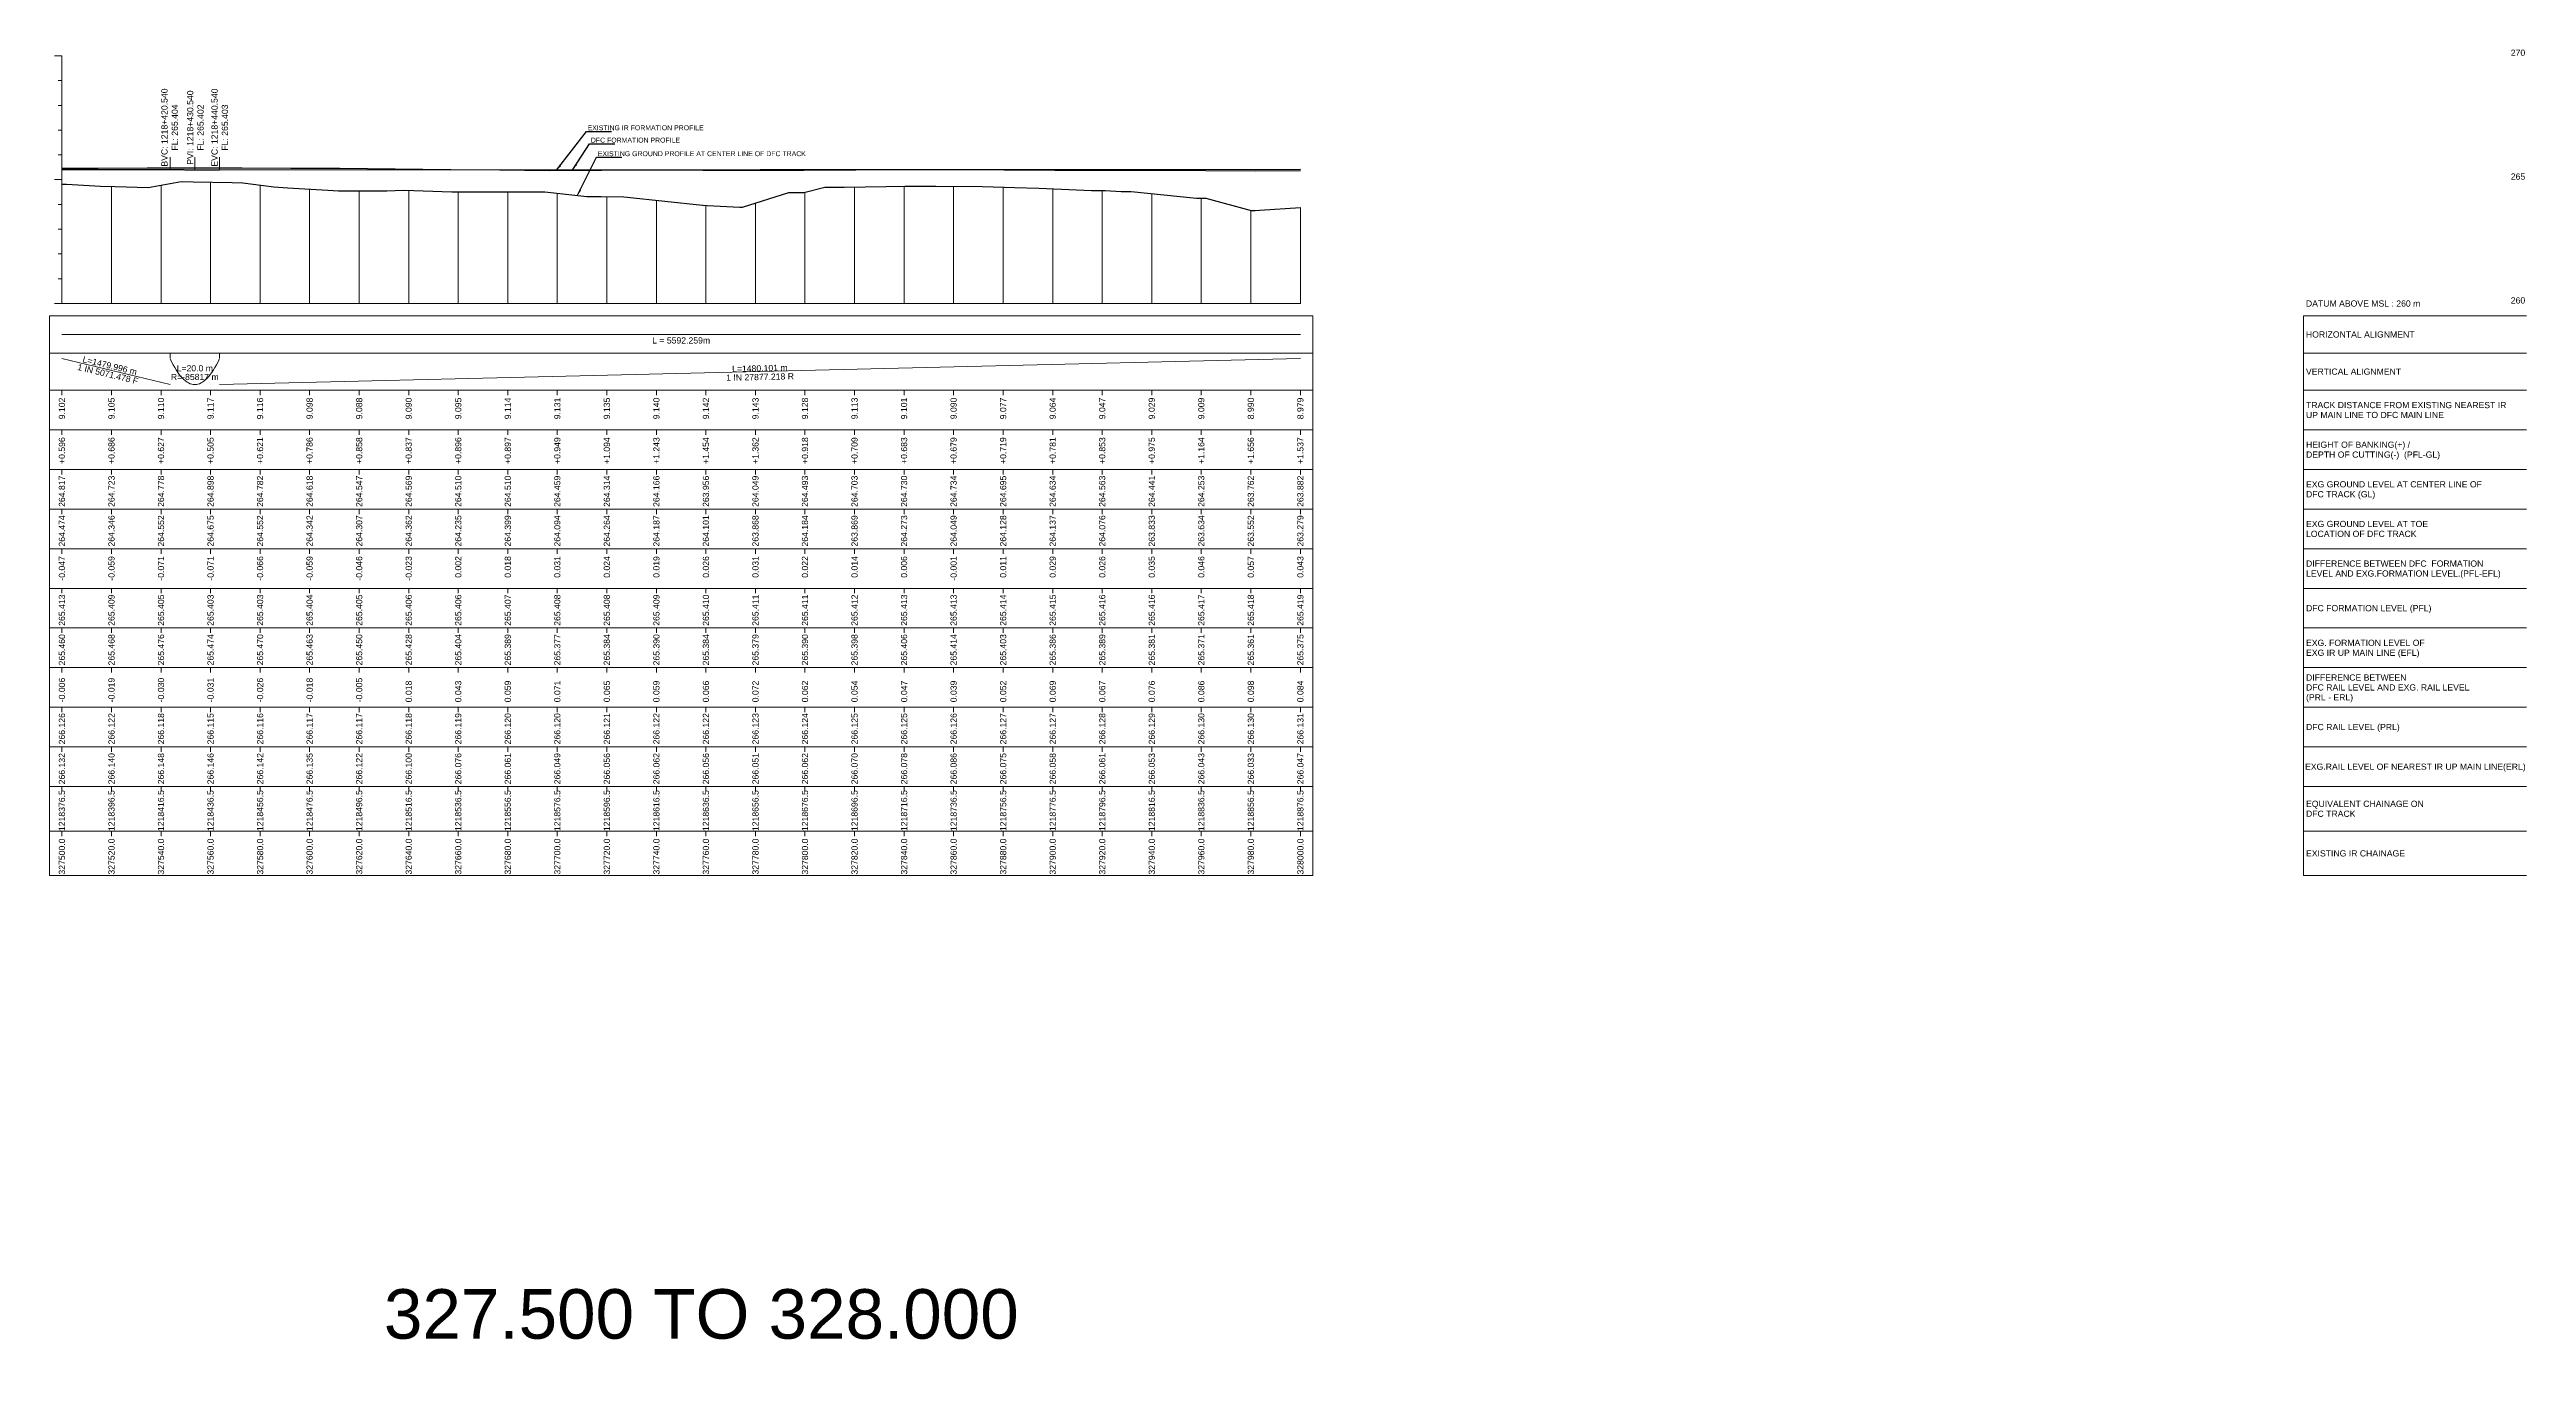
# Model space of a CAD drawing. Header units: metres. Extents: x 2905 to 23505, y -2719 to -1879.
# Drawn here: x 16995 to 17995, y -2428 to -1897 of the extents above; entities that cross this region are included whole.
import ezdxf
from ezdxf.enums import TextEntityAlignment as Align

# ---------------------------------------------------------------- set-up
doc = ezdxf.new("R2010")
doc.units = ezdxf.units.M
doc.header["$MEASUREMENT"] = 0
for name, color, linetype, lineweight in [('C-PROF-LABL-DG', 1, 'Continuous', 25), ('LS BVC-PVI-EVC TEXT', 10, 'Continuous', 0), ('LS CUT FILL', 10, 'Continuous', 0), ('LS DATUM', 7, 'Continuous', 0), ('LS DATUM X', 7, 'Continuous', 0), ('LS DATUM Y', 7, 'Continuous', 0), ('LS DIFF. EXG.RL & PRO. RL', 10, 'Continuous', 0), ('LS DIFF. PFL & EFL', 10, 'Continuous', 0), ('LS EXG FL', 7, 'Continuous', 0), ('LS EXG GL', 7, 'Continuous', 0), ('LS EXG GL AT PRO TOE', 7, 'Continuous', 0), ('LS EXG IR CH', 7, 'Continuous', 0), ('LS EXG RL', 7, 'Continuous', 0), ('LS EXG. FL', 7, 'Continuous', 0), ('LS EXG. GL', 7, 'Continuous', 0), ('LS EXG. GL AT PRO. TOE', 7, 'Continuous', 0), ('LS EXG. IR CH', 7, 'Continuous', 0), ('LS EXG. RL', 7, 'Continuous', 0), ('LS FRAME', 7, 'Continuous', 0), ('LS HORIZONTAL ALIGNMENT', 10, 'Continuous', 0), ('LS PFL-EFL', 10, 'Continuous', 0), ('LS PRL-ERL', 10, 'Continuous', 0), ('LS PRO FL', 10, 'Continuous', 0), ('LS PRO. CUT & FILL', 10, 'Continuous', 0), ('LS PRO. DFCC CH', 10, 'Continuous', 0), ('LS PRO. FL', 10, 'Continuous', 0), ('LS PRO. RL', 10, 'Continuous', 0), ('LS PROFILE EXG FL', 7, 'Continuous', 25), ('LS PROFILE EXG GL', 7, 'Continuous', 30), ('LS PROFILE PRO FL', 1, 'Continuous', 30), ('LS TICKS', 7, 'Continuous', 0), ('LS TRACK CENTER', 10, 'Continuous', 0), ("LS TRACK CENTER's", 10, 'Continuous', 0), ('LS VERTICAL ALIGNMENT', 10, 'Continuous', 0), ('Profile Grid', 7, 'Continuous', 0)]:
    doc.layers.add(name, color=color, linetype=linetype, lineweight=lineweight)
doc.layers.add('ref text', color=3, linetype='Continuous')
doc.styles.add('Arial', font='arial.ttf')
doc.styles.get("Standard").update_dxf_attribs({"font": 'arial.ttf'})
doc.styles.add('Style-Arial', font='arial.ttf')
doc.styles.add('StyleArial', font='arial.ttf')
doc.dimstyles.get("Standard").update_dxf_attribs({"dimtxt": 5, "dimasz": 0.18, "dimexe": 0.18, "dimexo": 0.0625, "dimgap": 0.09, "dimtad": 0, "dimtih": 1, "dimtoh": 1, "dimdec": 4, "dimzin": 0, "dimdsep": 46, "dimtxsty": 'Standard', "dimcen": 0.09, "dimadec": 0, "dimazin": 0, "dimtfac": 1, "dimtdec": 4, "dimtofl": 0, "dimtmove": 0, "dimatfit": 3, "dimfxl": 1, "dimtolj": 1, "dimtzin": 0, "dimarcsym": 0})

msp = doc.modelspace()

# ---------------------------------------------------------------- linework, layer by layer
at = {"layer": 'LS BVC-PVI-EVC TEXT'}
for p, q in [((17043.65, -1945.96), (17043.65, -1940.96)), ((17053.65, -1945.98), (17053.65, -1940.98)), ((17063.65, -1945.97), (17063.65, -1940.97))]:
    msp.add_line(p, q, dxfattribs=at)
at = {"layer": 'LS DATUM X', "color": 7, "linetype": 'Continuous', "lineweight": 0}
msp.add_line((17000, -2000), (17499.99, -2000), dxfattribs=at)
at = {"layer": 'LS DATUM Y', "color": 7, "linetype": 'Continuous', "lineweight": 0}
for p, q in [((16997, -1900), (17000, -1900)), ((16997, -1900), (17000, -1900)), ((17000, -2000), (17000, -1900)), ((16998.5, -1910), (17000, -1910)), ((16998.5, -1920), (17000, -1920)), ((16998.5, -1930), (17000, -1930)), ((16998.5, -1940), (17000, -1940)), ((16997, -1950), (17000, -1950)), ((16998.5, -1960), (17000, -1960)), ((16998.5, -1970), (17000, -1970)), ((16998.5, -1980), (17000, -1980)), ((16998.5, -1990), (17000, -1990)), ((16997, -2000), (17000, -2000))]:
    msp.add_line(p, q, dxfattribs=at)
at = {"layer": 'LS FRAME', "color": 7, "linetype": 'Continuous', "lineweight": 0, "flags": 128}
for points in [[(16995, -2020), (17504.99, -2020), (17504.99, -2005), (16995, -2005), (16995, -2020)], [(16995, -2035), (17504.99, -2035), (17504.99, -2020), (16995, -2020), (16995, -2035)], [(16995, -2051), (17504.99, -2051), (17504.99, -2035), (16995, -2035), (16995, -2051)], [(16995, -2067), (17504.99, -2067), (17504.99, -2051), (16995, -2051), (16995, -2067)], [(16995, -2083), (17504.99, -2083), (17504.99, -2067), (16995, -2067), (16995, -2083)], [(16995, -2099), (17504.99, -2099), (17504.99, -2083), (16995, -2083), (16995, -2099)], [(16995, -2115), (17504.99, -2115), (17504.99, -2099), (16995, -2099), (16995, -2115)], [(16995, -2131), (17504.99, -2131), (17504.99, -2115), (16995, -2115), (16995, -2131)], [(16995, -2147), (17504.99, -2147), (17504.99, -2131), (16995, -2131), (16995, -2147)], [(16995, -2163), (17504.99, -2163), (17504.99, -2147), (16995, -2147), (16995, -2163)], [(16995, -2179), (17504.99, -2179), (17504.99, -2163), (16995, -2163), (16995, -2179)], [(16995, -2195), (17504.99, -2195), (17504.99, -2179), (16995, -2179), (16995, -2195)], [(16995, -2213), (17504.99, -2213), (17504.99, -2195), (16995, -2195), (16995, -2213)], [(16995, -2231), (17504.99, -2231), (17504.99, -2213), (16995, -2213), (16995, -2231)]]:
    msp.add_lwpolyline(points, close=True, dxfattribs=at)
at = {"layer": 'LS FRAME'}
for points in [[(17995, -2231), (17905, -2231), (17905, -2005)], [(17905, -2005), (17995, -2005)], [(17995, -2020), (17905, -2020)], [(17995, -2035), (17905, -2035)], [(17995, -2051), (17905, -2051)], [(17905, -2051), (17995, -2051)], [(17995, -2067), (17905, -2067)], [(17905, -2067), (17995, -2067)], [(17995, -2083), (17905, -2083)], [(17905, -2083), (17995, -2083)], [(17995, -2099), (17905, -2099)], [(17995, -2115), (17905, -2115)], [(17905, -2115), (17995, -2115)], [(17995, -2131), (17905, -2131)], [(17905, -2131), (17995, -2131)], [(17995, -2147), (17905, -2147)], [(17905, -2147), (17995, -2147)], [(17995, -2163), (17905, -2163)], [(17905, -2163), (17995, -2163)], [(17995, -2179), (17905, -2179)], [(17995, -2195), (17905, -2195)], [(17995, -2213), (17905, -2213)]]:
    msp.add_lwpolyline(points, dxfattribs=at)
at = {"layer": 'LS FRAME', "color": 7, "linetype": 'Continuous', "lineweight": 0}
msp.add_3dface([(17995, -2099), (17915, -2099), (17915, -2099)], dxfattribs=at)
at = {"layer": 'LS HORIZONTAL ALIGNMENT', "lineweight": 0, "flags": 128}
msp.add_lwpolyline([(17000, -2012.5), (17499.99, -2012.5)], dxfattribs=at)
at = {"layer": 'LS PROFILE EXG FL'}
msp.add_lwpolyline([(17000, -1945.4), (17014.62, -1945.35), (17034.41, -1945.24), (17053.59, -1945.26), (17072.77, -1945.27), (17092.46, -1945.35), (17112.15, -1945.42), (17134.56, -1945.64), (17156.97, -1945.93), (17176.81, -1946.08), (17196.65, -1946.24), (17217.78, -1946.16), (17238.9, -1946.09), (17258.77, -1946.15), (17278.64, -1946.21), (17299.58, -1946.1), (17320.51, -1946.01), (17340.27, -1945.93), (17360.03, -1945.85), (17380.45, -1945.97), (17400.87, -1946.14), (17421.24, -1946.1), (17441.61, -1946.19), (17461.82, -1946.29), (17482.03, -1946.4), (17500, -1946.25)], dxfattribs=at)
at = {"layer": 'LS PROFILE EXG GL', "flags": 128}
msp.add_lwpolyline([(17000, -1951.83), (17001.91, -1951.88), (17015.6, -1952.66), (17021.51, -1952.8), (17034.81, -1953.14), (17048.08, -1950.79), (17052.92, -1950.88), (17068.72, -1951.2), (17072.99, -1951.28), (17085.57, -1952.89), (17091.17, -1953.26), (17107.36, -1954.28), (17111.66, -1954.57), (17131.11, -1954.48), (17134.56, -1954.37), (17138.22, -1954.25), (17157.47, -1954.92), (17159.2, -1954.9), (17176.81, -1954.9), (17192.43, -1954.89), (17195.02, -1954.86), (17211.89, -1956.73), (17217.71, -1956.82), (17226.83, -1956.97), (17228.24, -1957.1), (17258.6, -1960.3), (17258.77, -1960.3), (17258.77, -1960.3), (17260.48, -1960.49), (17273.67, -1961.14), (17274.75, -1961.17), (17293.54, -1955.2), (17299.57, -1955.18), (17307.96, -1953.06), (17315.87, -1953.04), (17332.8, -1952.73), (17340.27, -1952.69), (17345.54, -1952.6), (17352.76, -1952.57), (17371.48, -1952.8), (17380.45, -1953.07), (17384.57, -1953.13), (17394.43, -1953.41), (17415.68, -1954.34), (17421.24, -1954.38), (17427.66, -1954.72), (17431.72, -1954.75), (17458.08, -1957.42), (17461.82, -1957.53), (17480.16, -1962.42), (17481.81, -1962.5), (17483.54, -1962.37), (17499.99, -1961.18)], dxfattribs=at)
at = {"layer": 'LS PROFILE PRO FL', "flags": 128}
msp.add_lwpolyline([(17000, -1945.87), (17043.65, -1945.96), (17044.08, -1945.96), (17044.5, -1945.96), (17044.93, -1945.96), (17045.35, -1945.96), (17045.78, -1945.96), (17046.2, -1945.96), (17046.63, -1945.96), (17047.06, -1945.96), (17047.48, -1945.96), (17047.91, -1945.96), (17048.33, -1945.96), (17048.76, -1945.96), (17049.18, -1945.96), (17049.61, -1945.97), (17050.03, -1945.97), (17050.46, -1945.97), (17050.89, -1945.97), (17051.31, -1945.97), (17051.74, -1945.97), (17052.16, -1945.97), (17052.59, -1945.97), (17053.01, -1945.97), (17053.44, -1945.97), (17053.86, -1945.97), (17054.29, -1945.97), (17054.71, -1945.97), (17055.14, -1945.97), (17055.57, -1945.97), (17055.99, -1945.97), (17056.42, -1945.97), (17056.84, -1945.97), (17057.27, -1945.97), (17057.69, -1945.97), (17058.12, -1945.97), (17058.54, -1945.97), (17058.97, -1945.97), (17059.4, -1945.97), (17059.82, -1945.97), (17060.25, -1945.97), (17060.67, -1945.97), (17061.1, -1945.97), (17061.52, -1945.97), (17061.95, -1945.97), (17062.37, -1945.97), (17062.8, -1945.97), (17063.23, -1945.97), (17063.65, -1945.97), (17499.99, -1945.81)], dxfattribs=at)
at = {"layer": 'LS TICKS', "color": 7, "linetype": 'Continuous', "lineweight": 0, "flags": 128}
for points in [[(17043.64, -2022), (17043.64, -2020)], [(17063.64, -2022), (17063.64, -2020)], [(17000, -2037), (17000, -2035)], [(17020, -2037), (17020, -2035)], [(17040, -2037), (17040, -2035)], [(17060, -2037), (17060, -2035)], [(17079.99, -2037), (17079.99, -2035)], [(17099.99, -2037), (17099.99, -2035)], [(17120, -2037), (17120, -2035)], [(17140, -2037), (17140, -2035)], [(17160.01, -2037), (17160.01, -2035)], [(17180.01, -2037), (17180.01, -2035)], [(17200, -2037), (17200, -2035)], [(17220, -2037), (17220, -2035)], [(17240, -2037), (17240, -2035)], [(17260, -2037), (17260, -2035)], [(17279.99, -2037), (17279.99, -2035)], [(17299.99, -2037), (17299.99, -2035)], [(17319.99, -2037), (17319.99, -2035)], [(17339.99, -2037), (17339.99, -2035)], [(17359.99, -2037), (17359.99, -2035)], [(17379.99, -2037), (17379.99, -2035)], [(17399.99, -2037), (17399.99, -2035)], [(17419.99, -2037), (17419.99, -2035)], [(17439.99, -2037), (17439.99, -2035)], [(17459.99, -2037), (17459.99, -2035)], [(17479.99, -2037), (17479.99, -2035)], [(17499.99, -2037), (17499.99, -2035)], [(17000, -2053), (17000, -2051)], [(17020, -2053), (17020, -2051)], [(17040, -2053), (17040, -2051)], [(17060, -2053), (17060, -2051)], [(17079.99, -2053), (17079.99, -2051)], [(17099.99, -2053), (17099.99, -2051)], [(17120, -2053), (17120, -2051)], [(17140, -2053), (17140, -2051)], [(17160.01, -2053), (17160.01, -2051)], [(17180.01, -2053), (17180.01, -2051)], [(17200, -2053), (17200, -2051)], [(17220, -2053), (17220, -2051)], [(17240, -2053), (17240, -2051)], [(17260, -2053), (17260, -2051)], [(17279.99, -2053), (17279.99, -2051)], [(17299.99, -2053), (17299.99, -2051)], [(17319.99, -2053), (17319.99, -2051)], [(17339.99, -2053), (17339.99, -2051)], [(17359.99, -2053), (17359.99, -2051)], [(17379.99, -2053), (17379.99, -2051)], [(17399.99, -2053), (17399.99, -2051)], [(17419.99, -2053), (17419.99, -2051)], [(17439.99, -2053), (17439.99, -2051)], [(17459.99, -2053), (17459.99, -2051)], [(17479.99, -2053), (17479.99, -2051)], [(17499.99, -2053), (17499.99, -2051)], [(17000, -2069), (17000, -2067)], [(17020, -2069), (17020, -2067)], [(17040, -2069), (17040, -2067)], [(17060, -2069), (17060, -2067)], [(17079.99, -2069), (17079.99, -2067)], [(17099.99, -2069), (17099.99, -2067)], [(17120, -2069), (17120, -2067)], [(17140, -2069), (17140, -2067)], [(17160.01, -2069), (17160.01, -2067)], [(17180.01, -2069), (17180.01, -2067)], [(17200, -2069), (17200, -2067)], [(17220, -2069), (17220, -2067)], [(17240, -2069), (17240, -2067)], [(17260, -2069), (17260, -2067)], [(17279.99, -2069), (17279.99, -2067)], [(17299.99, -2069), (17299.99, -2067)], [(17319.99, -2069), (17319.99, -2067)], [(17339.99, -2069), (17339.99, -2067)], [(17359.99, -2069), (17359.99, -2067)], [(17379.99, -2069), (17379.99, -2067)], [(17399.99, -2069), (17399.99, -2067)], [(17419.99, -2069), (17419.99, -2067)], [(17439.99, -2069), (17439.99, -2067)], [(17459.99, -2069), (17459.99, -2067)], [(17479.99, -2069), (17479.99, -2067)], [(17499.99, -2069), (17499.99, -2067)], [(17000, -2085), (17000, -2083)], [(17020, -2085), (17020, -2083)], [(17040, -2085), (17040, -2083)], [(17060, -2085), (17060, -2083)], [(17079.99, -2085), (17079.99, -2083)], [(17099.99, -2085), (17099.99, -2083)], [(17120, -2085), (17120, -2083)], [(17140, -2085), (17140, -2083)], [(17160.01, -2085), (17160.01, -2083)], [(17180.01, -2085), (17180.01, -2083)], [(17200, -2085), (17200, -2083)], [(17220, -2085), (17220, -2083)], [(17240, -2085), (17240, -2083)], [(17260, -2085), (17260, -2083)], [(17279.99, -2085), (17279.99, -2083)], [(17299.99, -2085), (17299.99, -2083)], [(17319.99, -2085), (17319.99, -2083)], [(17339.99, -2085), (17339.99, -2083)], [(17359.99, -2085), (17359.99, -2083)], [(17379.99, -2085), (17379.99, -2083)], [(17399.99, -2085), (17399.99, -2083)], [(17419.99, -2085), (17419.99, -2083)], [(17439.99, -2085), (17439.99, -2083)], [(17459.99, -2085), (17459.99, -2083)], [(17479.99, -2085), (17479.99, -2083)], [(17499.99, -2085), (17499.99, -2083)], [(17000, -2101), (17000, -2099)], [(17020, -2101), (17020, -2099)], [(17040, -2101), (17040, -2099)], [(17060, -2101), (17060, -2099)], [(17079.99, -2101), (17079.99, -2099)], [(17099.99, -2101), (17099.99, -2099)], [(17120, -2101), (17120, -2099)], [(17140, -2101), (17140, -2099)], [(17160.01, -2101), (17160.01, -2099)], [(17180.01, -2101), (17180.01, -2099)], [(17200, -2101), (17200, -2099)], [(17220, -2101), (17220, -2099)], [(17240, -2101), (17240, -2099)], [(17260, -2101), (17260, -2099)], [(17279.99, -2101), (17279.99, -2099)], [(17299.99, -2101), (17299.99, -2099)], [(17319.99, -2101), (17319.99, -2099)], [(17339.99, -2101), (17339.99, -2099)], [(17359.99, -2101), (17359.99, -2099)], [(17379.99, -2101), (17379.99, -2099)], [(17399.99, -2101), (17399.99, -2099)], [(17419.99, -2101), (17419.99, -2099)], [(17439.99, -2101), (17439.99, -2099)], [(17459.99, -2101), (17459.99, -2099)], [(17479.99, -2101), (17479.99, -2099)], [(17499.99, -2101), (17499.99, -2099)], [(17000, -2117), (17000, -2115)], [(17020, -2117), (17020, -2115)], [(17040, -2117), (17040, -2115)], [(17060, -2117), (17060, -2115)], [(17079.99, -2117), (17079.99, -2115)], [(17099.99, -2117), (17099.99, -2115)], [(17120, -2117), (17120, -2115)], [(17140, -2117), (17140, -2115)], [(17160.01, -2117), (17160.01, -2115)], [(17180.01, -2117), (17180.01, -2115)], [(17200, -2117), (17200, -2115)], [(17220, -2117), (17220, -2115)], [(17240, -2117), (17240, -2115)], [(17260, -2117), (17260, -2115)], [(17279.99, -2117), (17279.99, -2115)], [(17299.99, -2117), (17299.99, -2115)], [(17319.99, -2117), (17319.99, -2115)], [(17339.99, -2117), (17339.99, -2115)], [(17359.99, -2117), (17359.99, -2115)], [(17379.99, -2117), (17379.99, -2115)], [(17399.99, -2117), (17399.99, -2115)], [(17419.99, -2117), (17419.99, -2115)], [(17439.99, -2117), (17439.99, -2115)], [(17459.99, -2117), (17459.99, -2115)], [(17479.99, -2117), (17479.99, -2115)], [(17499.99, -2117), (17499.99, -2115)], [(17000, -2133), (17000, -2131)], [(17020, -2133), (17020, -2131)], [(17040, -2133), (17040, -2131)], [(17060, -2133), (17060, -2131)], [(17079.99, -2133), (17079.99, -2131)], [(17099.99, -2133), (17099.99, -2131)], [(17120, -2133), (17120, -2131)], [(17140, -2133), (17140, -2131)], [(17160.01, -2133), (17160.01, -2131)], [(17180.01, -2133), (17180.01, -2131)], [(17200, -2133), (17200, -2131)], [(17220, -2133), (17220, -2131)], [(17240, -2133), (17240, -2131)], [(17260, -2133), (17260, -2131)], [(17279.99, -2133), (17279.99, -2131)], [(17299.99, -2133), (17299.99, -2131)], [(17319.99, -2133), (17319.99, -2131)], [(17339.99, -2133), (17339.99, -2131)], [(17359.99, -2133), (17359.99, -2131)], [(17379.99, -2133), (17379.99, -2131)], [(17399.99, -2133), (17399.99, -2131)], [(17419.99, -2133), (17419.99, -2131)], [(17439.99, -2133), (17439.99, -2131)], [(17459.99, -2133), (17459.99, -2131)], [(17479.99, -2133), (17479.99, -2131)], [(17499.99, -2133), (17499.99, -2131)], [(17000, -2149), (17000, -2147)], [(17020, -2149), (17020, -2147)], [(17040, -2149), (17040, -2147)], [(17060, -2149), (17060, -2147)], [(17079.99, -2149), (17079.99, -2147)], [(17099.99, -2149), (17099.99, -2147)], [(17120, -2149), (17120, -2147)], [(17140, -2149), (17140, -2147)], [(17160.01, -2149), (17160.01, -2147)], [(17180.01, -2149), (17180.01, -2147)], [(17200, -2149), (17200, -2147)], [(17220, -2149), (17220, -2147)], [(17240, -2149), (17240, -2147)], [(17260, -2149), (17260, -2147)], [(17279.99, -2149), (17279.99, -2147)], [(17299.99, -2149), (17299.99, -2147)], [(17319.99, -2149), (17319.99, -2147)], [(17339.99, -2149), (17339.99, -2147)], [(17359.99, -2149), (17359.99, -2147)], [(17379.99, -2149), (17379.99, -2147)], [(17399.99, -2149), (17399.99, -2147)], [(17419.99, -2149), (17419.99, -2147)], [(17439.99, -2149), (17439.99, -2147)], [(17459.99, -2149), (17459.99, -2147)], [(17479.99, -2149), (17479.99, -2147)], [(17499.99, -2149), (17499.99, -2147)], [(17000, -2165), (17000, -2163)], [(17020, -2165), (17020, -2163)], [(17040, -2165), (17040, -2163)], [(17060, -2165), (17060, -2163)], [(17079.99, -2165), (17079.99, -2163)], [(17099.99, -2165), (17099.99, -2163)], [(17120, -2165), (17120, -2163)], [(17140, -2165), (17140, -2163)], [(17160.01, -2165), (17160.01, -2163)], [(17180.01, -2165), (17180.01, -2163)], [(17200, -2165), (17200, -2163)], [(17220, -2165), (17220, -2163)], [(17240, -2165), (17240, -2163)], [(17260, -2165), (17260, -2163)], [(17279.99, -2165), (17279.99, -2163)], [(17299.99, -2165), (17299.99, -2163)], [(17319.99, -2165), (17319.99, -2163)], [(17339.99, -2165), (17339.99, -2163)], [(17359.99, -2165), (17359.99, -2163)], [(17379.99, -2165), (17379.99, -2163)], [(17399.99, -2165), (17399.99, -2163)], [(17419.99, -2165), (17419.99, -2163)], [(17439.99, -2165), (17439.99, -2163)], [(17459.99, -2165), (17459.99, -2163)], [(17479.99, -2165), (17479.99, -2163)], [(17499.99, -2165), (17499.99, -2163)], [(17000, -2181), (17000, -2179)], [(17020, -2181), (17020, -2179)], [(17040, -2181), (17040, -2179)], [(17060, -2181), (17060, -2179)], [(17079.99, -2181), (17079.99, -2179)], [(17099.99, -2181), (17099.99, -2179)], [(17120, -2181), (17120, -2179)], [(17140, -2181), (17140, -2179)], [(17160.01, -2181), (17160.01, -2179)], [(17180.01, -2181), (17180.01, -2179)], [(17200, -2181), (17200, -2179)], [(17220, -2181), (17220, -2179)], [(17240, -2181), (17240, -2179)], [(17260, -2181), (17260, -2179)], [(17279.99, -2181), (17279.99, -2179)], [(17299.99, -2181), (17299.99, -2179)], [(17319.99, -2181), (17319.99, -2179)], [(17339.99, -2181), (17339.99, -2179)], [(17359.99, -2181), (17359.99, -2179)], [(17379.99, -2181), (17379.99, -2179)], [(17399.99, -2181), (17399.99, -2179)], [(17419.99, -2181), (17419.99, -2179)], [(17439.99, -2181), (17439.99, -2179)], [(17459.99, -2181), (17459.99, -2179)], [(17479.99, -2181), (17479.99, -2179)], [(17499.99, -2181), (17499.99, -2179)], [(17000, -2197), (17000, -2195)], [(17020, -2197), (17020, -2195)], [(17040, -2197), (17040, -2195)], [(17060, -2197), (17060, -2195)], [(17079.99, -2197), (17079.99, -2195)], [(17099.99, -2197), (17099.99, -2195)], [(17120, -2197), (17120, -2195)], [(17140, -2197), (17140, -2195)], [(17160.01, -2197), (17160.01, -2195)], [(17180.01, -2197), (17180.01, -2195)], [(17200, -2197), (17200, -2195)], [(17220, -2197), (17220, -2195)], [(17240, -2197), (17240, -2195)], [(17260, -2197), (17260, -2195)], [(17279.99, -2197), (17279.99, -2195)], [(17299.99, -2197), (17299.99, -2195)], [(17319.99, -2197), (17319.99, -2195)], [(17339.99, -2197), (17339.99, -2195)], [(17359.99, -2197), (17359.99, -2195)], [(17379.99, -2197), (17379.99, -2195)], [(17399.99, -2197), (17399.99, -2195)], [(17419.99, -2197), (17419.99, -2195)], [(17439.99, -2197), (17439.99, -2195)], [(17459.99, -2197), (17459.99, -2195)], [(17479.99, -2197), (17479.99, -2195)], [(17499.99, -2197), (17499.99, -2195)], [(17000, -2215), (17000, -2213)], [(17020, -2215), (17020, -2213)], [(17040, -2215), (17040, -2213)], [(17060, -2215), (17060, -2213)], [(17079.99, -2215), (17079.99, -2213)], [(17099.99, -2215), (17099.99, -2213)], [(17120, -2215), (17120, -2213)], [(17140, -2215), (17140, -2213)], [(17160.01, -2215), (17160.01, -2213)], [(17180.01, -2215), (17180.01, -2213)], [(17200, -2215), (17200, -2213)], [(17220, -2215), (17220, -2213)], [(17240, -2215), (17240, -2213)], [(17260, -2215), (17260, -2213)], [(17279.99, -2215), (17279.99, -2213)], [(17299.99, -2215), (17299.99, -2213)], [(17319.99, -2215), (17319.99, -2213)], [(17339.99, -2215), (17339.99, -2213)], [(17359.99, -2215), (17359.99, -2213)], [(17379.99, -2215), (17379.99, -2213)], [(17399.99, -2215), (17399.99, -2213)], [(17419.99, -2215), (17419.99, -2213)], [(17439.99, -2215), (17439.99, -2213)], [(17459.99, -2215), (17459.99, -2213)], [(17479.99, -2215), (17479.99, -2213)], [(17499.99, -2215), (17499.99, -2213)]]:
    msp.add_lwpolyline(points, dxfattribs=at)
at = {"layer": 'LS VERTICAL ALIGNMENT', "linetype": 'Continuous', "lineweight": 0, "flags": 128}
for points in [[(17000, -2022.25), (17043.65, -2032.75)], [(17043.65, -2022.25), (17044.28, -2023.52), (17044.9, -2024.71), (17045.53, -2025.82), (17046.15, -2026.84), (17046.78, -2027.79), (17047.4, -2028.65), (17048.03, -2029.43), (17048.65, -2030.13), (17049.28, -2030.74), (17049.9, -2031.27), (17050.53, -2031.72), (17051.15, -2032.09), (17051.78, -2032.38), (17052.4, -2032.59), (17053.03, -2032.71), (17054.28, -2032.71), (17054.9, -2032.59), (17055.53, -2032.38), (17056.15, -2032.09), (17056.78, -2031.72), (17057.4, -2031.27), (17058.03, -2030.74), (17058.65, -2030.13), (17059.28, -2029.43), (17059.9, -2028.65), (17060.53, -2027.79), (17061.15, -2026.84), (17061.78, -2025.82), (17062.4, -2024.71), (17063.03, -2023.52), (17063.65, -2022.25)], [(17063.65, -2032.75), (17499.99, -2022.25)]]:
    msp.add_lwpolyline(points, dxfattribs=at)
at = {"layer": 'Profile Grid', "linetype": 'Continuous', "lineweight": 0, "flags": 128}
for points in [[(17000, -2000), (17000, -1951.83)], [(17020, -2000), (17020, -1952.77)], [(17040, -2000), (17040, -1952.22)], [(17060, -2000), (17060, -1951.02)], [(17079.99, -2000), (17079.99, -1952.18)], [(17099.99, -2000), (17099.99, -1953.82)], [(17120, -2000), (17120, -1954.53)], [(17140, -2000), (17140, -1954.31)], [(17160.01, -2000), (17160.01, -1954.9)], [(17180.01, -2000), (17180.01, -1954.9)], [(17200, -2000), (17200, -1955.41)], [(17220, -2000), (17220, -1956.86)], [(17240, -2000), (17240, -1958.34)], [(17279.99, -2000), (17279.99, -1959.51)], [(17299.99, -2000), (17299.99, -1955.07)], [(17319.99, -2000), (17319.99, -1952.97)], [(17339.99, -2000), (17339.99, -1952.7)], [(17359.99, -2000), (17359.99, -1952.66)], [(17379.99, -2000), (17379.99, -1953.05)], [(17399.99, -2000), (17399.99, -1953.66)], [(17419.99, -2000), (17419.99, -1954.37)], [(17439.99, -2000), (17439.99, -1955.59)], [(17459.99, -2000), (17459.99, -1957.47)], [(17260, -2000), (17260, -1960.44)], [(17479.99, -2000), (17479.99, -1962.38)], [(17499.99, -2000), (17499.99, -1961.18)]]:
    msp.add_lwpolyline(points, dxfattribs=at)

# ---------------------------------------------------------------- texts
at = {"layer": 'C-PROF-LABL-DG', "color": 1, "linetype": 'Continuous', "lineweight": 25, "char_height": 2.5, "attachment_point": 5, "rotation": 90, "style": 'Arial'}
for s, insert in [('BVC: 1218+420.540\\PFL: 265.404', (17043.49, -1928.95)), ('PVI: 1218+430.540\\PFL: 265.402', (17053.89, -1928.97)), ('EVC: 1218+440.540\\PFL: 265.403', (17063.72, -1928.97))]:
    msp.add_mtext(s, dxfattribs=dict(at, insert=insert))
at = {"layer": 'LS CUT FILL', "lineweight": 0, "style": 'Style-Arial'}
for s, p in [('+0.596', (17000, -2054)), ('+0.686', (17020, -2054)), ('+0.627', (17040, -2054)), ('+0.505', (17060, -2054)), ('+0.621', (17079.99, -2054)), ('+0.786', (17099.99, -2054)), ('+0.858', (17120, -2054)), ('+0.837', (17140, -2054)), ('+0.896', (17160.01, -2054)), ('+0.897', (17180.01, -2054)), ('+0.949', (17200, -2054)), ('+1.094', (17220, -2054)), ('+1.243', (17240, -2054)), ('+1.454', (17260, -2054)), ('+1.362', (17279.99, -2054)), ('+0.918', (17299.99, -2054)), ('+0.709', (17319.99, -2054)), ('+0.683', (17339.99, -2054)), ('+0.679', (17359.99, -2054)), ('+0.719', (17379.99, -2054)), ('+0.781', (17399.99, -2054)), ('+0.853', (17419.99, -2054)), ('+0.975', (17439.99, -2054)), ('+1.164', (17459.99, -2054)), ('+1.656', (17479.99, -2054)), ('+1.537', (17499.99, -2054))]:
    msp.add_text(s, height=2.5, rotation=90, dxfattribs=at).set_placement(p, align=Align.MIDDLE_RIGHT)
at = {"layer": 'LS DATUM', "color": 7, "style": 'StyleArial'}
msp.add_text('DATUM ABOVE MSL : 260 m', height=2.5, rotation=0.00003, dxfattribs=at).set_placement((17905.97, -2000), align=Align.MIDDLE_LEFT)
at = {"layer": 'LS DATUM Y', "color": 7, "lineweight": 0, "style": 'Style-Arial'}
for s, p in [('270', (17994.5, -1900)), ('270', (17994.5, -1900)), ('265', (17994.5, -1950)), ('260', (17994.5, -2000))]:
    msp.add_text(s, height=2.5, dxfattribs=at).set_placement(p, align=Align.RIGHT)
at = {"layer": 'LS DIFF. EXG.RL & PRO. RL', "color": 10, "style": 'StyleArial'}
for s, p in [('DIFFERENCE BETWEEN ', (17906, -2151)), ('(PRL - ERL)', (17906, -2159)), ('DFC RAIL LEVEL AND EXG. RAIL LEVEL ', (17906, -2155))]:
    msp.add_text(s, height=2.5, rotation=0.00003, dxfattribs=at).set_placement(p, align=Align.MIDDLE_LEFT)
at = {"layer": 'LS DIFF. PFL & EFL', "color": 10, "style": 'StyleArial'}
for s, p in [('DIFFERENCE BETWEEN DFC  FORMATION ', (17906, -2105)), ('LEVEL AND EXG.FORMATION LEVEL.(PFL-EFL)', (17906, -2109))]:
    msp.add_text(s, height=2.5, rotation=0.00003, dxfattribs=at).set_placement(p, align=Align.MIDDLE_LEFT)
at = {"layer": 'LS EXG FL', "style": 'StyleArial'}
for s, p in [('EXG. FORMATION LEVEL OF', (17906, -2137)), ('EXG IR UP MAIN LINE (EFL)', (17906, -2141))]:
    msp.add_text(s, height=2.5, rotation=0.00003, dxfattribs=at).set_placement(p, align=Align.MIDDLE_LEFT)
at = {"layer": 'LS EXG GL', "lineweight": 0, "style": 'Style-Arial'}
for s, p in [('264.817', (17000, -2069.5)), ('264.723', (17020, -2069.5)), ('264.778', (17040, -2069.5)), ('264.898', (17060, -2069.5)), ('264.782', (17079.99, -2069.5)), ('264.618', (17099.99, -2069.5)), ('264.547', (17120, -2069.5)), ('264.569', (17140, -2069.5)), ('264.510', (17160.01, -2069.5)), ('264.510', (17180.01, -2069.5)), ('264.459', (17200, -2069.5)), ('264.314', (17220, -2069.5)), ('264.166', (17240, -2069.5)), ('263.956', (17260, -2069.5)), ('264.049', (17279.99, -2069.5)), ('264.493', (17299.99, -2069.5)), ('264.703', (17319.99, -2069.5)), ('264.730', (17339.99, -2069.5)), ('264.734', (17359.99, -2069.5)), ('264.695', (17379.99, -2069.5)), ('264.634', (17399.99, -2069.5)), ('264.563', (17419.99, -2069.5)), ('264.441', (17439.99, -2069.5)), ('264.253', (17459.99, -2069.5)), ('263.762', (17479.99, -2069.5)), ('263.882', (17499.99, -2069.5))]:
    msp.add_text(s, height=2.5, rotation=90, dxfattribs=at).set_placement(p, align=Align.MIDDLE_RIGHT)
at = {"layer": 'LS EXG GL AT PRO TOE', "color": 7, "style": 'StyleArial'}
for s, p in [('EXG GROUND LEVEL AT TOE', (17906, -2089)), ('LOCATION OF DFC TRACK', (17906, -2093))]:
    msp.add_text(s, height=2.5, rotation=0.00003, dxfattribs=at).set_placement(p, align=Align.MIDDLE_LEFT)
at = {"layer": 'LS EXG IR CH', "style": 'Style-Arial'}
for s, p in [('327500.0', (17000, -2216)), ('327520.0', (17020, -2216)), ('327540.0', (17040, -2216)), ('327560.0', (17060, -2216)), ('327580.0', (17080, -2216)), ('327600.0', (17100, -2216)), ('327620.0', (17120, -2216)), ('327640.0', (17140, -2216)), ('327660.0', (17160, -2216)), ('327680.0', (17180, -2216)), ('327700.0', (17200, -2216)), ('327720.0', (17220, -2216)), ('327740.0', (17240, -2216)), ('327760.0', (17260, -2216)), ('327780.0', (17280, -2216)), ('327800.0', (17300, -2216)), ('327820.0', (17320, -2216)), ('327840.0', (17340, -2216)), ('327860.0', (17360, -2216)), ('327880.0', (17380, -2216)), ('327900.0', (17400, -2216)), ('327920.0', (17420, -2216)), ('327940.0', (17440, -2216)), ('327960.0', (17460, -2216)), ('327980.0', (17480, -2216)), ('328000.0', (17500, -2216))]:
    msp.add_text(s, height=2.5, rotation=90, dxfattribs=at).set_placement(p, align=Align.MIDDLE_RIGHT)
at = {"layer": 'LS EXG RL', "style": 'Style-Arial'}
for s, p in [('266.132', (17000, -2181.5)), ('266.140', (17020, -2181.5)), ('266.148', (17040, -2181.5)), ('266.146', (17060, -2181.5)), ('266.142', (17080, -2181.5)), ('266.135', (17100, -2181.5)), ('266.122', (17120, -2181.5)), ('266.100', (17140, -2181.5)), ('266.076', (17160, -2181.5)), ('266.061', (17180, -2181.5)), ('266.049', (17200, -2181.5)), ('266.056', (17220, -2181.5)), ('266.062', (17240, -2181.5)), ('266.056', (17260, -2181.5)), ('266.051', (17280, -2181.5)), ('266.062', (17300, -2181.5)), ('266.070', (17320, -2181.5)), ('266.078', (17340, -2181.5)), ('266.086', (17360, -2181.5)), ('266.075', (17380, -2181.5)), ('266.058', (17400, -2181.5)), ('266.061', (17420, -2181.5)), ('266.053', (17440, -2181.5)), ('266.043', (17460, -2181.5)), ('266.033', (17480, -2181.5)), ('266.047', (17500, -2181.5))]:
    msp.add_text(s, height=2.5, rotation=90, dxfattribs=at).set_placement(p, align=Align.MIDDLE_RIGHT)
at = {"layer": 'LS EXG. FL'}
for s, p in [('265.460', (17000, -2133.5)), ('265.468', (17020, -2133.5)), ('265.476', (17040, -2133.5)), ('265.474', (17060, -2133.5)), ('265.470', (17079.99, -2133.5)), ('265.463', (17099.99, -2133.5)), ('265.450', (17120, -2133.5)), ('265.428', (17140, -2133.5)), ('265.404', (17160.01, -2133.5)), ('265.389', (17180.01, -2133.5)), ('265.377', (17200, -2133.5)), ('265.384', (17220, -2133.5)), ('265.390', (17240, -2133.5)), ('265.384', (17260, -2133.5)), ('265.379', (17279.99, -2133.5)), ('265.390', (17299.99, -2133.5)), ('265.398', (17319.99, -2133.5)), ('265.406', (17339.99, -2133.5)), ('265.414', (17359.99, -2133.5)), ('265.403', (17379.99, -2133.5)), ('265.386', (17399.99, -2133.5)), ('265.389', (17419.99, -2133.5)), ('265.381', (17439.99, -2133.5)), ('265.371', (17459.99, -2133.5)), ('265.361', (17479.99, -2133.5)), ('265.375', (17499.99, -2133.5))]:
    msp.add_text(s, height=2.5, rotation=90, dxfattribs=at).set_placement(p, align=Align.MIDDLE_RIGHT)
at = {"layer": 'LS EXG. GL', "color": 7, "style": 'StyleArial'}
for s, p in [('EXG GROUND LEVEL AT CENTER LINE OF ', (17906, -2073)), ('DFC TRACK (GL)', (17906, -2077))]:
    msp.add_text(s, height=2.5, rotation=0.00003, dxfattribs=at).set_placement(p, align=Align.MIDDLE_LEFT)
at = {"layer": 'LS EXG. GL AT PRO. TOE'}
for s, p in [('264.474', (17000, -2085.5)), ('264.346', (17020, -2085.5)), ('264.552', (17040, -2085.5)), ('264.675', (17060, -2085.5)), ('264.552', (17079.99, -2085.5)), ('264.342', (17099.99, -2085.5)), ('264.307', (17120, -2085.5)), ('264.362', (17140, -2085.5)), ('264.235', (17160.01, -2085.5)), ('264.399', (17180.01, -2085.5)), ('264.094', (17200, -2085.5)), ('264.264', (17220, -2085.5)), ('264.187', (17240, -2085.5)), ('264.101', (17260, -2085.5)), ('263.868', (17279.99, -2085.5)), ('264.184', (17299.99, -2085.5)), ('263.869', (17319.99, -2085.5)), ('264.273', (17339.99, -2085.5)), ('264.049', (17359.99, -2085.5)), ('264.128', (17379.99, -2085.5)), ('264.137', (17399.99, -2085.5)), ('264.076', (17419.99, -2085.5)), ('263.833', (17439.99, -2085.5)), ('263.634', (17459.99, -2085.5)), ('263.552', (17479.99, -2085.5)), ('263.279', (17499.99, -2085.5))]:
    msp.add_text(s, height=2.5, rotation=90, dxfattribs=at).set_placement(p, align=Align.MIDDLE_RIGHT)
at = {"layer": 'LS EXG. IR CH', "style": 'StyleArial'}
msp.add_text('EXISTING IR CHAINAGE', height=2.5, rotation=0.00003, dxfattribs=at).set_placement((17906, -2222), align=Align.MIDDLE_LEFT)
at = {"layer": 'LS EXG. RL', "style": 'StyleArial'}
msp.add_text('EXG.RAIL LEVEL OF NEAREST IR UP MAIN LINE(ERL)', height=2.5, rotation=0.00003, dxfattribs=at).set_placement((17905.61, -2187), align=Align.MIDDLE_LEFT)
at = {"layer": 'LS HORIZONTAL ALIGNMENT', "style": 'StyleArial'}
msp.add_text('HORIZONTAL ALIGNMENT', height=2.5, rotation=0.00003, dxfattribs=at).set_placement((17905.97, -2012.5), align=Align.MIDDLE_LEFT)
at = {"layer": 'LS HORIZONTAL ALIGNMENT', "lineweight": 0, "insert": (17250, -2014.92), "char_height": 2.5, "attachment_point": 5, "line_spacing_factor": 0.6, "style": 'Style-Arial'}
msp.add_mtext('L = 5592.259m', dxfattribs=at)
at = {"layer": 'LS PFL-EFL'}
for s, p in [('-0.047', (17000, -2102)), ('-0.059', (17020, -2102)), ('-0.071', (17040, -2102)), ('-0.071', (17060, -2102)), ('-0.066', (17079.99, -2102)), ('-0.059', (17099.99, -2102)), ('-0.046', (17120, -2102)), ('-0.023', (17140, -2102)), ('0.002', (17160.01, -2102)), ('0.018', (17180.01, -2102)), ('0.031', (17200, -2102)), ('0.024', (17220, -2102)), ('0.019', (17240, -2102)), ('0.026', (17260, -2102)), ('0.031', (17279.99, -2102)), ('0.022', (17299.99, -2102)), ('0.014', (17319.99, -2102)), ('0.006', (17339.99, -2102)), ('-0.001', (17359.99, -2102)), ('0.011', (17379.99, -2102)), ('0.029', (17399.99, -2102)), ('0.026', (17419.99, -2102)), ('0.035', (17439.99, -2102)), ('0.046', (17459.99, -2102)), ('0.057', (17479.99, -2102)), ('0.043', (17499.99, -2102))]:
    msp.add_text(s, height=2.5, rotation=90, dxfattribs=at).set_placement(p, align=Align.MIDDLE_RIGHT)
at = {"layer": 'LS PRL-ERL'}
for s, p in [('-0.006', (17001.25, -2161)), ('-0.006', (17001.25, -2161)), ('-0.019', (17021.25, -2161)), ('-0.030', (17041.25, -2161)), ('-0.031', (17061.25, -2161)), ('-0.026', (17081.25, -2161)), ('-0.018', (17101.25, -2161)), ('-0.005', (17121.25, -2161)), ('0.018', (17141.25, -2161)), ('0.043', (17161.25, -2161)), ('0.059', (17181.25, -2161)), ('0.071', (17201.25, -2161)), ('0.065', (17221.25, -2161)), ('0.059', (17241.25, -2161)), ('0.066', (17261.25, -2161)), ('0.072', (17281.25, -2161)), ('0.062', (17301.25, -2161)), ('0.054', (17321.25, -2161)), ('0.047', (17341.25, -2161)), ('0.039', (17361.25, -2161)), ('0.052', (17381.25, -2161)), ('0.069', (17401.25, -2161)), ('0.067', (17421.25, -2161)), ('0.076', (17441.25, -2161)), ('0.086', (17461.25, -2161)), ('0.098', (17481.25, -2161)), ('0.084', (17501.25, -2161))]:
    msp.add_text(s, height=2.5, rotation=90, dxfattribs=at).set_placement(p)
at = {"layer": 'LS PRO FL', "lineweight": 0, "style": 'Style-Arial'}
for s, p in [('265.413', (17000, -2117.5)), ('265.409', (17020, -2117.5)), ('265.405', (17040, -2117.5)), ('265.403', (17060, -2117.5)), ('265.403', (17079.99, -2117.5)), ('265.404', (17099.99, -2117.5)), ('265.405', (17120, -2117.5)), ('265.406', (17140, -2117.5)), ('265.406', (17160.01, -2117.5)), ('265.407', (17180.01, -2117.5)), ('265.408', (17200, -2117.5)), ('265.408', (17220, -2117.5)), ('265.409', (17240, -2117.5)), ('265.410', (17260, -2117.5)), ('265.411', (17279.99, -2117.5)), ('265.411', (17299.99, -2117.5)), ('265.412', (17319.99, -2117.5)), ('265.413', (17339.99, -2117.5)), ('265.413', (17359.99, -2117.5)), ('265.414', (17379.99, -2117.5)), ('265.415', (17399.99, -2117.5)), ('265.416', (17419.99, -2117.5)), ('265.416', (17439.99, -2117.5)), ('265.417', (17459.99, -2117.5)), ('265.418', (17479.99, -2117.5)), ('265.419', (17499.99, -2117.5))]:
    msp.add_text(s, height=2.5, rotation=90, dxfattribs=at).set_placement(p, align=Align.MIDDLE_RIGHT)
at = {"layer": 'LS PRO. CUT & FILL', "color": 10, "style": 'StyleArial'}
for s, p in [('HEIGHT OF BANKING(+) /', (17906, -2057)), ('DEPTH OF CUTTING(-)  (PFL-GL)', (17906, -2061))]:
    msp.add_text(s, height=2.5, rotation=0.00003, dxfattribs=at).set_placement(p, align=Align.MIDDLE_LEFT)
at = {"layer": 'LS PRO. DFCC CH'}
for s, p in [('1218376.5', (17001.25, -2213)), ('1218376.5', (17001.25, -2213)), ('1218396.5', (17021.25, -2213)), ('1218416.5', (17041.25, -2213)), ('1218436.5', (17061.25, -2213)), ('1218456.5', (17081.25, -2213)), ('1218476.5', (17101.25, -2213)), ('1218496.5', (17121.25, -2213)), ('1218516.5', (17141.25, -2213)), ('1218536.5', (17161.25, -2213)), ('1218556.5', (17181.25, -2213)), ('1218576.5', (17201.25, -2213)), ('1218596.5', (17221.25, -2213)), ('1218616.5', (17241.25, -2213)), ('1218636.5', (17261.25, -2213)), ('1218656.5', (17281.25, -2213)), ('1218676.5', (17301.25, -2213)), ('1218696.5', (17321.25, -2213)), ('1218716.5', (17341.25, -2213)), ('1218736.5', (17361.25, -2213)), ('1218756.5', (17381.25, -2213)), ('1218776.5', (17401.25, -2213)), ('1218796.5', (17421.25, -2213)), ('1218816.5', (17441.25, -2213)), ('1218836.5', (17461.25, -2213)), ('1218856.5', (17481.25, -2213)), ('1218876.5', (17501.25, -2213))]:
    msp.add_text(s, height=2.5, rotation=90, dxfattribs=at).set_placement(p)
at = {"layer": 'LS PRO. DFCC CH', "color": 10, "style": 'Style-Arial'}
for s, p in [('EQUIVALENT CHAINAGE ON ', (17906, -2202)), ('DFC TRACK', (17906, -2206))]:
    msp.add_text(s, height=2.5, rotation=0.00003, dxfattribs=at).set_placement(p, align=Align.MIDDLE_LEFT)
at = {"layer": 'LS PRO. FL', "color": 10, "style": 'StyleArial'}
msp.add_text('DFC FORMATION LEVEL (PFL) ', height=2.5, rotation=0.00003, dxfattribs=at).set_placement((17906, -2123), align=Align.MIDDLE_LEFT)
at = {"layer": 'LS PRO. RL'}
for s, p in [('266.126', (17001.25, -2178)), ('266.126', (17001.25, -2178)), ('266.122', (17021.25, -2178)), ('266.118', (17041.25, -2178)), ('266.115', (17061.25, -2178)), ('266.116', (17081.25, -2178)), ('266.117', (17101.25, -2178)), ('266.117', (17121.25, -2178)), ('266.118', (17141.25, -2178)), ('266.119', (17161.25, -2178)), ('266.120', (17181.25, -2178)), ('266.120', (17201.25, -2178)), ('266.121', (17221.25, -2178)), ('266.122', (17241.25, -2178)), ('266.122', (17261.25, -2178)), ('266.123', (17281.25, -2178)), ('266.124', (17301.25, -2178)), ('266.125', (17321.25, -2178)), ('266.125', (17341.25, -2178)), ('266.126', (17361.25, -2178)), ('266.127', (17381.25, -2178)), ('266.127', (17401.25, -2178)), ('266.128', (17421.25, -2178)), ('266.129', (17441.25, -2178)), ('266.130', (17461.25, -2178)), ('266.130', (17481.25, -2178)), ('266.131', (17501.25, -2178))]:
    msp.add_text(s, height=2.5, rotation=90, dxfattribs=at).set_placement(p)
at = {"layer": 'LS PRO. RL', "color": 10, "style": 'StyleArial'}
msp.add_text('DFC RAIL LEVEL (PRL)', height=2.5, rotation=0.00003, dxfattribs=at).set_placement((17906, -2171), align=Align.MIDDLE_LEFT)
at = {"layer": 'LS PROFILE EXG FL', "color": 7, "linetype": 'Continuous', "lineweight": 0, "style": 'Style-Arial'}
msp.add_text('EXISTING IR FORMATION PROFILE', height=2, dxfattribs=at).set_placement((17212.23, -1930.05))
at = {"layer": 'LS PROFILE EXG GL', "color": 7, "lineweight": 0, "style": 'Style-Arial'}
msp.add_text('EXISTING GROUND PROFILE AT CENTER LINE OF DFC TRACK', height=2, dxfattribs=at).set_placement((17216.38, -1940.51, 0))
at = {"layer": 'LS PROFILE PRO FL', "style": 'Style-Arial'}
msp.add_text(' DFC FORMATION PROFILE', height=2, dxfattribs=at).set_placement((17212.78, -1935.03, 0))
at = {"layer": 'LS TRACK CENTER'}
for s, p in [('9.102', (17000, -2038)), ('9.105', (17020, -2038)), ('9.110', (17040, -2038)), ('9.117', (17060, -2038)), ('9.116', (17079.99, -2038)), ('9.098', (17099.99, -2038)), ('9.088', (17120, -2038)), ('9.090', (17140, -2038)), ('9.095', (17160.01, -2038)), ('9.114', (17180.01, -2038)), ('9.131', (17200, -2038)), ('9.135', (17220, -2038)), ('9.140', (17240, -2038)), ('9.142', (17260, -2038)), ('9.143', (17279.99, -2038)), ('9.128', (17299.99, -2038)), ('9.113', (17319.99, -2038)), ('9.101', (17339.99, -2038)), ('9.090', (17359.99, -2038)), ('9.077', (17379.99, -2038)), ('9.064', (17399.99, -2038)), ('9.047', (17419.99, -2038)), ('9.029', (17439.99, -2038)), ('9.009', (17459.99, -2038)), ('8.990', (17479.99, -2038)), ('8.979', (17499.99, -2038))]:
    msp.add_text(s, height=2.5, rotation=90, dxfattribs=at).set_placement(p, align=Align.MIDDLE_RIGHT)
at = {"layer": "LS TRACK CENTER's", "color": 10, "style": 'StyleArial'}
for s, p in [('TRACK DISTANCE FROM EXISTING NEAREST IR ', (17906, -2041)), ('UP MAIN LINE TO DFC MAIN LINE', (17906, -2045))]:
    msp.add_text(s, height=2.5, rotation=0.00003, dxfattribs=at).set_placement(p, align=Align.MIDDLE_LEFT)
at = {"layer": 'LS VERTICAL ALIGNMENT', "style": 'StyleArial'}
msp.add_text('VERTICAL ALIGNMENT', height=2.5, rotation=0.00003, dxfattribs=at).set_placement((17905.97, -2027.5), align=Align.MIDDLE_LEFT)
at = {"layer": 'LS VERTICAL ALIGNMENT', "lineweight": 0, "char_height": 2.5, "attachment_point": 5, "line_spacing_factor": 0.84, "style": 'Style-Arial'}
for s, insert, rotation in [('L=1479.996 m\\P1 IN 5071.478 F', (17018.93, -2026.8), 346.47481), ('L=1480.101 m\\P1 IN 27877.218 R', (17281.82, -2027.92), 1.37848)]:
    msp.add_mtext(s, dxfattribs=dict(at, insert=insert, rotation=rotation))
at = {"layer": 'LS VERTICAL ALIGNMENT', "lineweight": 0, "insert": (17053.65, -2027.92), "char_height": 2.5, "attachment_point": 5, "line_spacing_factor": 0.84, "style": 'Style-Arial'}
msp.add_mtext('L=20.0 m\\PR=-85817 m', dxfattribs=at)
at = {"layer": 'ref text', "color": 3, "insert": (17130, -2418.23), "char_height": 20, "width": 256.3165, "attachment_point": 7, "bg_fill": 3, "box_fill_scale": 1.5, "bg_fill_color": 256, "bg_fill_transparency": 0}
msp.add_mtext('327.500 TO 328.000', dxfattribs=at)

# ---------------------------------------------------------------- leaders
at = {"layer": 'LS PROFILE EXG FL', "color": 7, "lineweight": -3}
msp.add_leader([(17199.67, -1946.23), (17211.72, -1930.5), (17221.86, -1930.5)], dimstyle='Standard', override={"dimasz": 2.5, "dimexe": 0.25, "dimexo": 0.25, "dimgap": 0.25, "dimtad": 0, "dimtih": 0, "dimtoh": 0, "dimzin": 11, "dimadec": 4, "dimazin": 3, "dimatfit": 1, "dimfrac": 2, "dimtolj": 0, "dimtzin": 11}, dxfattribs=at)
at = {"layer": 'LS PROFILE EXG GL', "color": 7, "lineweight": -3}
msp.add_leader([(17208.18, -1956.32, 0), (17215.87, -1940.97, 0), (17226.01, -1940.97, 0)], dimstyle='Standard', override={"dimasz": 2.5, "dimexe": 0.25, "dimexo": 0.25, "dimgap": 0.25, "dimtad": 0, "dimtih": 0, "dimtoh": 0, "dimzin": 11, "dimadec": 4, "dimazin": 3, "dimatfit": 1, "dimfrac": 2, "dimtolj": 0, "dimtzin": 11}, dxfattribs=at)
at = {"layer": 'LS PROFILE PRO FL', "lineweight": -3}
msp.add_leader([(17206.3, -1945.92, 0), (17213.06, -1935.49, 0), (17223.2, -1935.49, 0)], dimstyle='Standard', override={"dimasz": 2.5, "dimexe": 0.25, "dimexo": 0.25, "dimgap": 0.25, "dimtad": 0, "dimtih": 0, "dimtoh": 0, "dimzin": 11, "dimadec": 4, "dimazin": 3, "dimatfit": 1, "dimfrac": 2, "dimtolj": 0, "dimtzin": 11}, dxfattribs=at)

doc.saveas('drawing.dxf')
